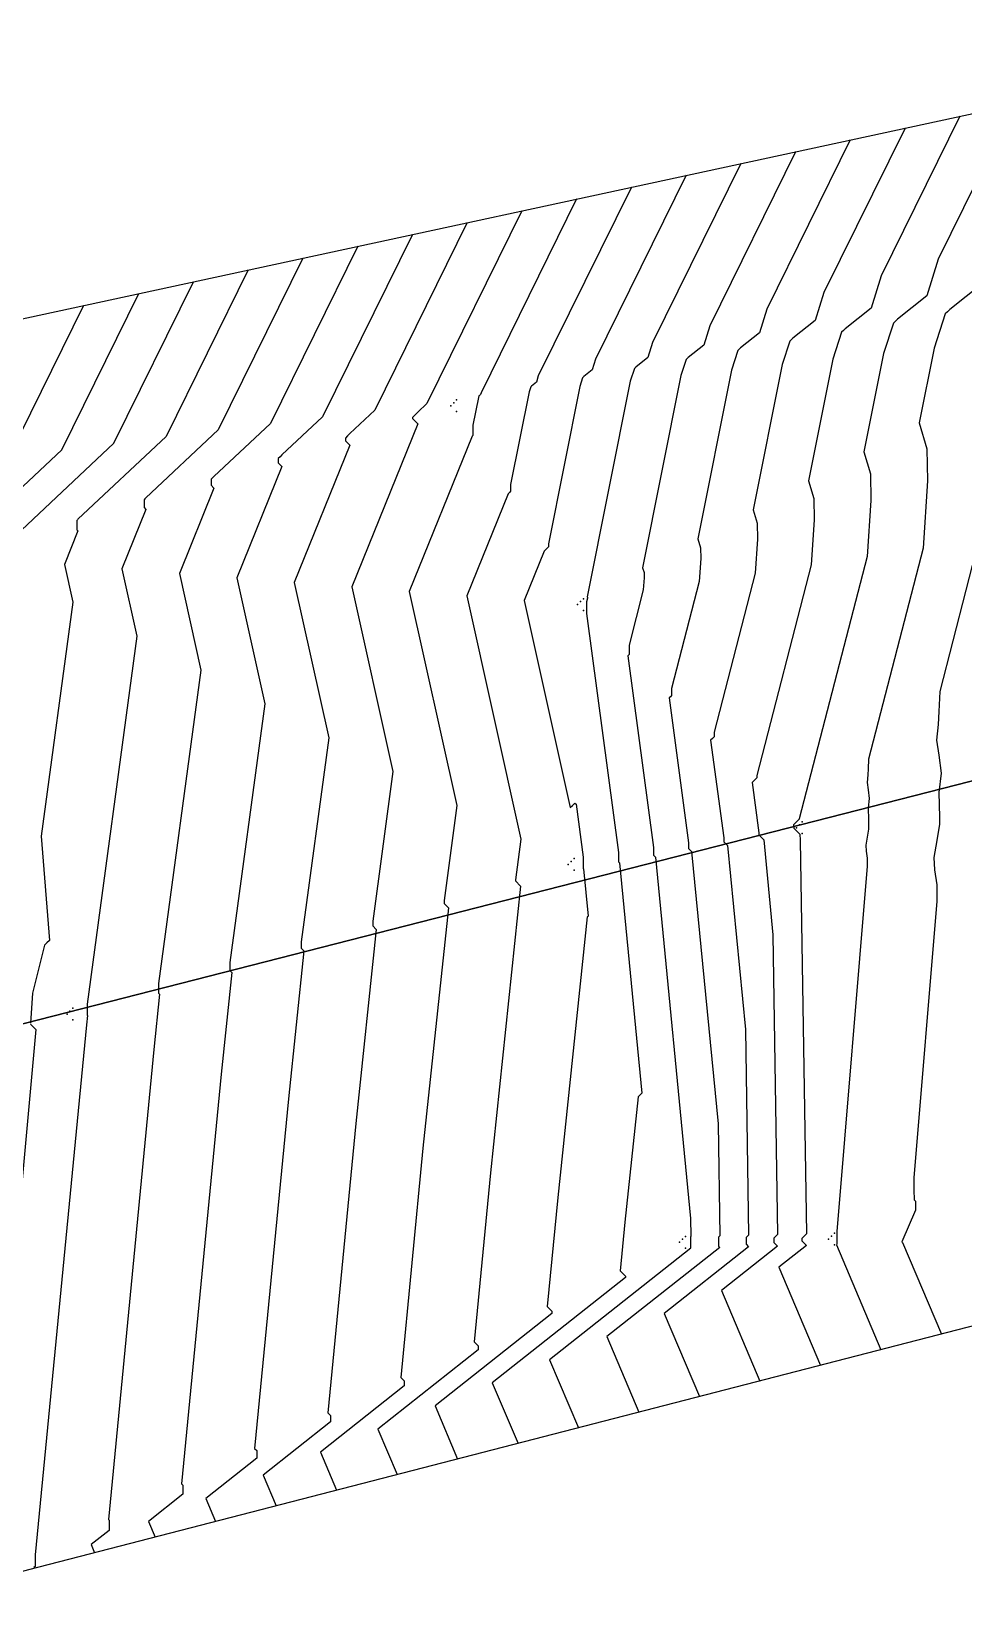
# Model space of a CAD drawing. Header units: metres. Extents: x 419582 to 423558, y 4805372 to 4807539.
# Drawn here: x 420351 to 420382.8, y 4805679.5 to 4805733.3 of the extents above; entities that cross this region are included whole.
import ezdxf

# ---------------------------------------------------------------- set-up
doc = ezdxf.new("R2010")
doc.units = ezdxf.units.M
for name, color, linetype in [('C-TINN', 4, 'Continuous'), ('C-TINN-BNDY', 110, 'Continuous'), ('C-TOPO-MAJR', 9, 'Continuous'), ('C-TOPO-MINR', 8, 'Continuous')]:
    doc.layers.add(name, color=color, linetype=linetype)

msp = doc.modelspace()

# ---------------------------------------------------------------- linework, layer by layer
at = {"color": 31, "lineweight": 30, "true_color": 0xffbd7a, "elevation": 1718.013}
msp.add_lwpolyline([(423449.834, 4807399.592), (423130.593, 4807500.114), (421950.92, 4806612.998), (421795.045, 4806430.988), (421305.015, 4806147.038), (421305.015, 4806147.038), (420630.083, 4805770.97), (419765.157, 4805549.54), (419617.356, 4805580.088)], dxfattribs=at)
at = {"layer": 'C-TINN', "color": 4, "linetype": 'Continuous', "lineweight": -3}
for p in [(420365.3, 4805720.55, 1591.57), (420365.4, 4805720.65, 1591.57), (420365.5, 4805720.75, 1591.57), (420365.5, 4805720.35, 1591.57), (420369.63, 4805713.76, 1594.93), (420369.73, 4805713.86, 1594.93), (420369.83, 4805713.96, 1594.93), (420369.83, 4805713.56, 1594.93), (420377.1, 4805706.14, 1600.07), (420377.2, 4805706.24, 1600.07), (420377.3, 4805706.34, 1600.07), (420377.3, 4805705.94, 1600.07), (420369.41, 4805704.99, 1593.74), (420369.51, 4805705.09, 1593.74), (420369.31, 4805704.89, 1593.74), (420369.51, 4805704.69, 1593.74), (420352.2, 4805699.78, 1586.8), (420352.3, 4805699.88, 1586.8), (420352.4, 4805699.98, 1586.8), (420352.4, 4805699.58, 1586.8), (420373.21, 4805692.09, 1595.81), (420373.31, 4805692.19, 1595.81), (420378.2, 4805692.1, 1600.97), (420378.3, 4805692.2, 1600.97), (420378.4, 4805692.3, 1600.97), (420373.11, 4805691.99, 1595.81), (420373.31, 4805691.79, 1595.81), (420378.4, 4805691.9, 1600.97)]:
    msp.add_point(p, dxfattribs=at)
at = {"layer": 'C-TINN-BNDY', "color": 110, "linetype": 'Continuous', "lineweight": -3, "flags": 128}
for points in [[(419987.22, 4805626.86), (420067.42, 4805642.58), (420130.36, 4805657.89), (420174.19, 4805669.18), (420298.87, 4805712.34), (420443.91, 4805743.65), (420493.5, 4805756.98)], [(420641.64, 4805749.79), (420396.34, 4805692.54), (420350.89, 4805680.81), (420176.36, 4805633.4), (420029.12, 4805597.02), (419709.39, 4805488.05)]]:
    msp.add_lwpolyline(points, dxfattribs=at)
at = {"layer": 'C-TOPO-MAJR', "color": 9, "linetype": 'Continuous', "lineweight": -3, "flags": 128}
for points, elevation in [([(420384.545, 4805730.835), (420381.943, 4805725.552), (420381.551, 4805724.298), (420380.548, 4805723.506), (420380.48, 4805723.438), (420380.412, 4805723.37), (420380.074, 4805722.328), (420379.405, 4805718.975), (420379.625, 4805718.229), (420379.639, 4805717.318), (420379.512, 4805715.406), (420377.198, 4805706.444), (420377.198, 4805706.438), (420377.1, 4805706.34), (420377.001, 4805706.241), (420377.016, 4805706.128), (420377.016, 4805706.124), (420377.214, 4805705.926), (420377.234, 4805705.714), (420377.443, 4805692.279), (420377.362, 4805692.198), (420377.281, 4805692.117), (420377.281, 4805692.042), (420377.443, 4805691.879), (420376.502, 4805691.135), (420377.92, 4805687.786)], 1600), ([(420375.202, 4805728.818), (420372.19, 4805722.704), (420372.031, 4805722.194), (420371.623, 4805721.871), (420371.595, 4805721.844), (420371.567, 4805721.816), (420371.43, 4805721.392), (420369.962, 4805714.029), (420369.965, 4805714.019), (420369.965, 4805714.006), (420369.964, 4805713.98), (420369.932, 4805713.856), (420369.932, 4805713.462), (420369.93, 4805713.46), (420369.929, 4805713.459), (420371.021, 4805705.299), (420371.021, 4805704.979), (420371.061, 4805704.939), (420371.823, 4805697.081), (420371.762, 4805697.02), (420371.701, 4805696.96), (420371.248, 4805692.672), (420371.088, 4805691.009), (420371.27, 4805690.827), (420371.27, 4805690.791), (420366.719, 4805687.191), (420367.596, 4805685.121)], 1595), ([(420365.859, 4805726.801), (420362.704, 4805720.397), (420361.857, 4805719.601), (420361.779, 4805719.524), (420361.702, 4805719.447), (420361.702, 4805719.355), (420361.857, 4805719.201), (420359.958, 4805714.517), (420361.138, 4805709.214), (420360.197, 4805702.244), (420360.197, 4805702.028), (420360.289, 4805701.936), (420359.755, 4805696.884), (420358.605, 4805684.953), (420358.674, 4805684.883), (420358.674, 4805684.622), (420356.936, 4805683.247), (420357.271, 4805682.457)], 1590), ([(420350.253, 4805715.942), (420353.801, 4805719.273), (420356.516, 4805724.784)], 1585)]:
    msp.add_lwpolyline(points, dxfattribs=dict(at, elevation=elevation))
at = {"layer": 'C-TOPO-MINR', "color": 8, "linetype": 'Continuous', "lineweight": -3, "flags": 128}
for points, elevation in [([(420382.676, 4805730.431), (420379.992, 4805724.983), (420379.647, 4805723.877), (420378.763, 4805723.179), (420378.703, 4805723.119), (420378.643, 4805723.059), (420378.345, 4805722.141), (420377.517, 4805717.986), (420377.693, 4805717.387), (420377.704, 4805716.656), (420377.603, 4805715.121), (420375.745, 4805707.926), (420375.745, 4805707.843), (420375.666, 4805707.764), (420375.587, 4805707.685), (420375.817, 4805705.963), (420375.817, 4805705.895), (420375.983, 4805705.729), (420376.298, 4805702.486), (420376.457, 4805692.258), (420376.395, 4805692.196), (420376.333, 4805692.134), (420376.333, 4805691.982), (420376.457, 4805691.858), (420374.545, 4805690.346), (420375.855, 4805687.253)], 1599), ([(420380.808, 4805730.028), (420378.042, 4805724.413), (420377.743, 4805723.456), (420376.978, 4805722.852), (420376.926, 4805722.8), (420376.874, 4805722.748), (420376.616, 4805721.953), (420375.628, 4805716.997), (420375.761, 4805716.545), (420375.769, 4805715.993), (420375.693, 4805714.836), (420374.292, 4805709.409), (420374.292, 4805709.248), (420374.232, 4805709.188), (420374.172, 4805709.128), (420374.618, 4805705.797), (420374.618, 4805705.666), (420374.753, 4805705.531), (420375.361, 4805699.259), (420375.47, 4805692.237), (420375.428, 4805692.194), (420375.385, 4805692.152), (420375.385, 4805691.922), (420375.47, 4805691.837), (420372.589, 4805689.557), (420373.791, 4805686.72)], 1598), ([(420377.071, 4805729.221), (420374.141, 4805723.274), (420373.935, 4805722.615), (420373.408, 4805722.198), (420373.372, 4805722.162), (420373.336, 4805722.127), (420373.159, 4805721.579), (420371.851, 4805715.018), (420371.897, 4805714.861), (420371.9, 4805714.669), (420371.873, 4805714.265), (420371.385, 4805712.374), (420371.385, 4805712.057), (420371.364, 4805712.036), (420371.343, 4805712.015), (420372.22, 4805705.465), (420372.22, 4805705.208), (420372.291, 4805705.136), (420373.488, 4805692.803), (420373.497, 4805692.194), (420373.494, 4805692.19), (420373.49, 4805692.187), (420373.49, 4805691.801), (420373.497, 4805691.794), (420368.676, 4805687.98), (420369.661, 4805685.654)], 1596), ([(420378.939, 4805729.625), (420376.091, 4805723.843), (420375.839, 4805723.035), (420375.193, 4805722.525), (420375.149, 4805722.481), (420375.105, 4805722.438), (420374.887, 4805721.766), (420373.74, 4805716.008), (420373.829, 4805715.703), (420373.835, 4805715.331), (420373.783, 4805714.551), (420372.838, 4805710.891), (420372.838, 4805710.652), (420372.798, 4805710.612), (420372.758, 4805710.572), (420373.419, 4805705.631), (420373.419, 4805705.437), (420373.522, 4805705.334), (420374.425, 4805696.031), (420374.484, 4805692.215), (420374.461, 4805692.192), (420374.438, 4805692.169), (420374.438, 4805691.861), (420374.484, 4805691.815), (420370.632, 4805688.769), (420371.726, 4805686.187)], 1597), ([(420373.333, 4805728.415), (420370.24, 4805722.134), (420370.127, 4805721.773), (420369.838, 4805721.544), (420369.818, 4805721.525), (420369.798, 4805721.505), (420369.701, 4805721.205), (420368.632, 4805715.839), (420368.632, 4805715.729), (420368.559, 4805715.656), (420368.487, 4805715.584), (420367.805, 4805713.903), (420369.38, 4805706.828), (420369.458, 4805706.906), (420369.536, 4805706.984), (420369.58, 4805706.941), (420369.822, 4805705.133), (420369.822, 4805704.75), (420369.83, 4805704.741), (420369.987, 4805703.12), (420369.975, 4805703.107), (420369.962, 4805703.095), (420368.95, 4805693.515), (420368.591, 4805689.798), (420368.75, 4805689.638), (420368.75, 4805689.557), (420364.762, 4805686.402), (420365.531, 4805684.589)], 1594), ([(420369.596, 4805727.608), (420366.339, 4805720.995), (420366.319, 4805720.931), (420366.268, 4805720.891), (420366.264, 4805720.887), (420366.261, 4805720.884), (420366.243, 4805720.83), (420366.054, 4805719.881), (420366.054, 4805719.532), (420366.041, 4805719.519), (420366.029, 4805719.507), (420363.882, 4805714.21), (420365.508, 4805706.902), (420365.07, 4805703.659), (420365.07, 4805703.559), (420365.22, 4805703.409), (420364.352, 4805695.2), (420363.598, 4805687.375), (420363.712, 4805687.261), (420363.712, 4805687.09), (420360.849, 4805684.825), (420361.401, 4805683.523)], 1592), ([(420371.465, 4805728.011), (420368.289, 4805721.565), (420368.223, 4805721.352), (420368.053, 4805721.217), (420368.041, 4805721.206), (420368.03, 4805721.194), (420367.972, 4805721.018), (420367.343, 4805717.86), (420367.343, 4805717.63), (420367.3, 4805717.588), (420367.258, 4805717.545), (420365.844, 4805714.056), (420367.693, 4805705.746), (420367.507, 4805704.366), (420367.507, 4805704.324), (420367.686, 4805704.145), (420366.651, 4805694.357), (420366.094, 4805688.586), (420366.231, 4805688.45), (420366.231, 4805688.323), (420362.806, 4805685.614), (420363.466, 4805684.056)], 1593), ([(420367.728, 4805727.204), (420364.485, 4805720.622), (420364.177, 4805720.333), (420364.086, 4805720.241), (420363.994, 4805720.15), (420363.994, 4805720.116), (420364.177, 4805719.933), (420361.92, 4805714.364), (420363.323, 4805708.058), (420362.634, 4805702.951), (420362.634, 4805702.794), (420362.755, 4805702.673), (420362.054, 4805696.042), (420361.101, 4805686.164), (420361.193, 4805686.072), (420361.193, 4805685.856), (420358.893, 4805684.036), (420359.336, 4805682.99)], 1591), ([(420362.122, 4805725.994), (420359.143, 4805719.948), (420357.215, 4805718.138), (420357.167, 4805718.09), (420357.119, 4805718.042), (420357.119, 4805717.833), (420357.215, 4805717.738), (420356.034, 4805714.825), (420356.768, 4805711.526), (420355.324, 4805700.829), (420355.324, 4805700.498), (420355.359, 4805700.464), (420355.158, 4805698.569), (420353.611, 4805682.53), (420353.636, 4805682.506), (420353.636, 4805682.155), (420353.023, 4805681.67), (420353.141, 4805681.391)], 1588), ([(420363.99, 4805726.398), (420360.924, 4805720.172), (420359.536, 4805718.869), (420359.473, 4805718.807), (420359.411, 4805718.744), (420359.411, 4805718.594), (420359.536, 4805718.469), (420357.996, 4805714.671), (420358.953, 4805710.37), (420357.761, 4805701.536), (420357.761, 4805701.263), (420357.824, 4805701.2), (420357.457, 4805697.727), (420356.108, 4805683.741), (420356.155, 4805683.695), (420356.155, 4805683.388), (420354.979, 4805682.459), (420355.206, 4805681.924)], 1589), ([(420360.253, 4805725.591), (420357.363, 4805719.723), (420354.894, 4805717.406), (420354.861, 4805717.372), (420354.828, 4805717.339), (420354.828, 4805717.073), (420354.894, 4805717.006), (420354.073, 4805714.978), (420354.584, 4805712.682), (420352.887, 4805700.121), (420352.887, 4805699.733), (420352.893, 4805699.727), (420352.86, 4805699.412), (420351.115, 4805681.319), (420351.117, 4805681.317), (420351.117, 4805680.921), (420351.066, 4805680.881), (420351.076, 4805680.858)], 1587), ([(420358.385, 4805725.188), (420355.582, 4805719.498), (420352.574, 4805716.674), (420352.555, 4805716.655), (420352.536, 4805716.636), (420352.536, 4805716.312), (420352.574, 4805716.274), (420352.111, 4805715.132), (420352.399, 4805713.839), (420351.321, 4805705.856), (420351.596, 4805702.295), (420351.514, 4805702.213), (420351.432, 4805702.131), (420351.021, 4805700.495), (420350.947, 4805699.465)], 1586), ([(420348.402, 4805715.651), (420352.021, 4805719.049), (420354.647, 4805724.381)], 1584), ([(420383.455, 4805724.719), (420382.333, 4805723.833), (420382.257, 4805723.757), (420382.181, 4805723.681), (420381.802, 4805722.515), (420381.294, 4805719.964), (420381.557, 4805719.072), (420381.573, 4805717.98), (420381.422, 4805715.692), (420379.561, 4805708.483), (420379.545, 4805708.156), (420379.538, 4805707.943), (420379.51, 4805707.685), (420379.548, 4805707.441), (420379.587, 4805707.141), (420379.545, 4805706.824), (420379.557, 4805706.417), (420379.557, 4805706.097), (420379.516, 4805705.825), (420379.467, 4805705.547), (420379.478, 4805705.344), (420379.511, 4805705.098), (420379.514, 4805704.83), (420378.479, 4805692.355), (420378.479, 4805692.343), (420378.479, 4805692.333), (420378.481, 4805692.332), (420378.481, 4805691.935), (420378.467, 4805691.903), (420378.468, 4805691.902), (420379.985, 4805688.319)], 1601), ([(420350.24, 4805718.824), (420352.779, 4805723.977)], 1583), ([(420383.332, 4805715.977), (420381.992, 4805710.788), (420381.96, 4805710.108), (420381.945, 4805709.667), (420381.886, 4805709.131), (420381.965, 4805708.624), (420382.046, 4805708.003), (420381.958, 4805707.344), (420381.985, 4805706.499), (420381.985, 4805706.267), (420381.899, 4805705.702), (420381.797, 4805705.124), (420381.819, 4805704.704), (420381.889, 4805704.192), (420381.894, 4805703.635), (420381.11, 4805694.189), (420381.107, 4805693.78), (420381.12, 4805693.44), (420381.166, 4805693.394), (420381.166, 4805693.085), (420380.698, 4805692.009), (420380.724, 4805691.983), (420382.05, 4805688.852)], 1602), ([(420350.947, 4805699.438), (420351.134, 4805699.252), (420349.577, 4805682.225)], 1586)]:
    msp.add_lwpolyline(points, dxfattribs=dict(at, elevation=elevation))

doc.saveas('drawing.dxf')
